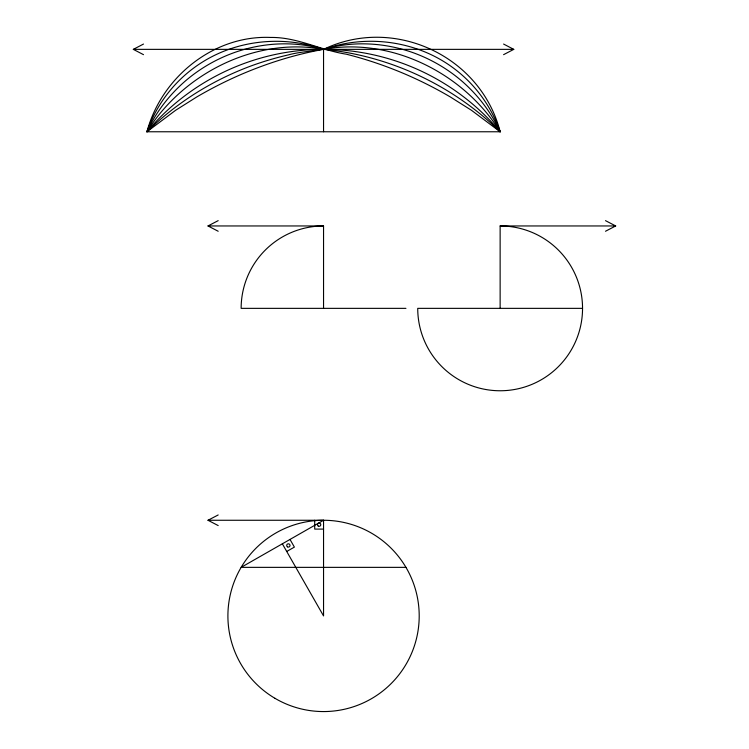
<?xml version="1.0" encoding="UTF-8"?>
<svg xmlns="http://www.w3.org/2000/svg" width="749" height="749" viewBox="0 0 749 749"><rect width="100%" height="100%" fill="white"/><g stroke="black" fill="none" stroke-linecap="round" stroke-linejoin="round"><path stroke-width="1.12" d="M282.345 543.811L323.549 615.912L323.549 520.265L241.141 567.358L405.949 567.358M286.717 551.479L294.385 547.098L290.003 539.43M143.508 54.668L133.313 49.359L143.508 44.051M503.581 54.668L513.777 49.359L503.581 44.051M218.184 231.254L207.997 225.955L218.184 220.646M605.492 231.254L615.687 225.955L605.492 220.646M218.184 525.573L207.997 520.265L218.184 514.956M323.549 49.359C393.88 15.411 481.008 56.025 500.135 131.768L146.954 131.768C161.363 77.409 213.624 34.969 270.679 37.45C297.128 37.029 320.6 50.239 346.235 54.181C366.289 59.208 385.894 65.903 404.909 74.001A405.031 405.031 0 0 1 450.364 96.986L471.467 110.29L500.135 131.768A230.402 230.402 0 0 0 146.954 131.768C155.876 112.256 169.237 94.954 185.424 80.92A155.961 155.961 0 0 1 233.988 52.683C262.581 42.506 294.329 40.718 323.549 49.359C347.995 51.634 372.084 57.233 395.154 65.622A298.654 298.654 0 0 1 452.19 93.728C469.426 104.72 485.558 117.434 500.135 131.768C491.213 112.256 477.853 94.954 461.665 80.92A155.961 155.961 0 0 0 413.102 52.683C384.509 42.506 352.76 40.718 323.549 49.359C295.583 54.359 268.301 62.869 242.18 74.001A405.031 405.031 0 0 0 196.725 96.986L175.622 110.29L146.954 131.768C182.925 73.636 255.334 36.823 323.549 49.359C391.755 36.823 464.165 73.636 500.135 131.768A133.996 133.996 0 0 0 442.537 60.772C410.752 41.747 371.476 36.504 335.674 45.689C320.357 51.447 303.673 50.679 287.962 54.986C275.754 57.804 263.723 61.371 251.936 65.622A298.654 298.654 0 0 0 194.899 93.728C177.663 104.72 161.531 117.434 146.954 131.768A133.996 133.996 0 0 1 204.552 60.772C239.98 39.491 284.695 35.615 323.549 49.359L323.549 131.768M133.313 49.359L513.777 49.359M207.997 225.955L323.549 225.955L323.549 308.354M500.135 308.354L500.135 225.955L615.687 225.955M405.949 308.354L241.141 308.354A82.409 82.409 0 0 1 323.549 225.955M582.544 308.354L417.727 308.354A82.409 82.409 0 0 0 500.135 390.763A82.409 82.409 0 0 0 582.544 308.354A82.409 82.409 0 0 0 500.135 225.955M207.997 520.265L323.549 520.265M323.549 529.094L314.711 529.094L314.711 520.265M274.902 698.274A95.657 95.657 0 0 0 419.197 616.858A95.657 95.657 0 0 0 276.54 532.614A95.657 95.657 0 0 0 274.902 698.274M287.447 546.817A1.638 1.638 0 0 0 290.003 545.572A1.638 1.638 0 0 0 287.644 543.971A1.638 1.638 0 0 0 287.447 546.817M318.278 526.088A1.638 1.638 0 0 0 320.769 524.712A1.638 1.638 0 0 0 318.334 523.242A1.638 1.638 0 0 0 318.278 526.088"/></g></svg>
